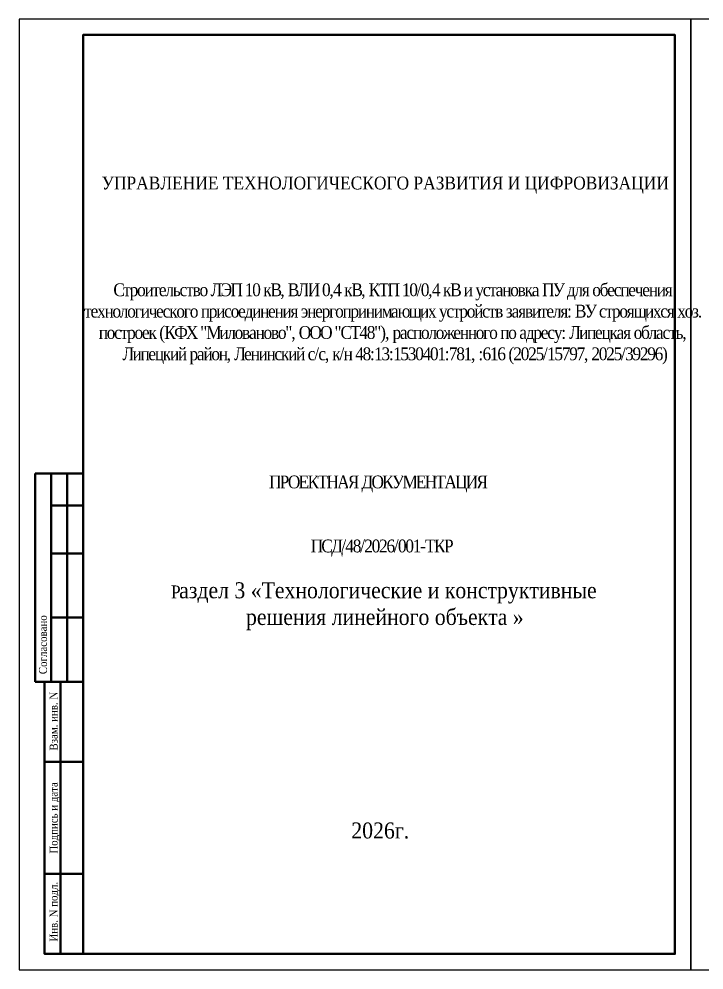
# Model space of a CAD drawing. Header units: millimetres. Extents: x 2157 to 10678, y 3616 to 3913.
# Drawn here: x 5847.9 to 6062, y 3616.3 to 3913.3 of the extents above; entities that cross this region are included whole.
import ezdxf

# ---------------------------------------------------------------- set-up
doc = ezdxf.new("R2010")
doc.units = ezdxf.units.MM
doc.layers.add('П', color=7, linetype='Continuous')
doc.layers.add('Чертеж', color=7, linetype='Continuous')
doc.styles.add('Simplex8', font='times.ttf', dxfattribs={"height": 3.5})
doc.styles.add('стиль1', font='times.ttf', dxfattribs={"width": 0.9})

# ---------------------------------------------------------------- blocks, each defined once
blk = doc.blocks.new('Штамп б')
at = {"lineweight": 70}
for points in [[(20, 0), (8, 0), (8, 85), (20, 85)], [(13, 0), (13, 85)], [(8, 60), (20, 60)], [(8, 25), (20, 25)]]:
    blk.add_lwpolyline(points, dxfattribs=at)
at = {"lineweight": 25, "style": 'Simplex8', "width": 0.9}
for s, p in [('Взам. инв. N', (12.06, 63.49)), ('Подпись и дата', (12.06, 31.28)), ('Инв. N подл.', (12.06, 3.82))]:
    blk.add_text(s, height=2.5, rotation=90, dxfattribs=at).set_placement(p)
blk = doc.blocks.new('A$C5B0935FB')
at = {"lineweight": 70}
for p, q in [((20, 65), (5, 65)), ((5, 0), (5, 65)), ((10, 55), (10, 65)), ((15, 0), (15, 65)), ((20, 0), (20, 65)), ((10, 40), (10, 55)), ((10, 55), (20, 55)), ((10, 20), (10, 40)), ((10, 40), (20, 40)), ((10, 0), (10, 20)), ((10, 20), (20, 20)), ((10, 0), (5, 0)), ((15, 0), (10, 0)), ((20, 0), (15, 0)), ((15, 0), (15, 0))]:
    blk.add_line(p, q, dxfattribs=at)
at = {"lineweight": 25, "style": 'стиль1', "width": 0.9}
blk.add_text('Согласовано', height=2.5, rotation=90, dxfattribs=at).set_placement((8.72, 2.35))

msp = doc.modelspace()

# ---------------------------------------------------------------- linework, layer by layer
at = {"layer": 'П', "linetype": 'Continuous', "lineweight": 0}
for points in [[(5847.884, 3913.313), (6057.884, 3913.313), (6057.884, 3616.313), (5847.884, 3616.313)], [(6057.884, 3913.313), (6267.884, 3913.313), (6267.884, 3616.313), (6057.884, 3616.313)]]:
    msp.add_lwpolyline(points, close=True, dxfattribs=at)
at = {"layer": 'П', "lineweight": 30}
for points in [[(5847.884, 3616.313), (6057.884, 3616.313), (6057.884, 3913.313), (5847.884, 3913.313)], [(6057.884, 3616.313), (6267.884, 3616.313), (6267.884, 3913.313), (6057.884, 3913.313)]]:
    msp.add_lwpolyline(points, close=True, dxfattribs=at)
at = {"layer": 'Чертеж', "lineweight": 70}
msp.add_lwpolyline([(5867.901, 3621.348), (6052.901, 3621.348), (6052.901, 3908.348), (5867.901, 3908.348)], close=True, dxfattribs=at)

# ---------------------------------------------------------------- block references
at = {"layer": 'Чертеж'}
msp.add_blockref('A$C5B0935FB', (5847.901, 3706.348), dxfattribs=at)
at = {"layer": 'Чертеж', "lineweight": 25}
msp.add_blockref('Штамп б', (5847.901, 3621.348), dxfattribs=at)

# ---------------------------------------------------------------- texts
at = {"layer": 'Чертеж', "color": 1, "lineweight": 20, "insert": (5867.775, 3906.937), "char_height": 5, "width": 185.01678, "attachment_point": 1, "style": 'стиль1'}
msp.add_mtext('\\pi92.508,t187.51;{\\C256;\\P\\P\\H0.36x;\\P\\P\\P\\P\\P\\H0.94444x;\\P\\H2.9412x;\\P\\pi5.9238,tz;\\fTimes New Roman|b0|i0|c204|p16;\\H0.8x;УПРАВЛЕНИЕ ТЕХНОЛОГИЧЕСКОГО РАЗВИТИЯ И ЦИФРОВИЗАЦИИ\\H0.75003x;\\P\\pi92.508;\\P\\P\\pt187.51;\\fTimes New Roman|b0|i0|c204|p18;\\H1.6667x;\\P\\P\\pi9.598,tz;\\H0.79995x;\\T0.8;Строительство ЛЭП 10 кВ, ВЛИ 0,4 кВ, КТП 10/0,4 кВ и установка ПУ для обеспечения \\P\\pi0.45396;технологического присоединения энергопринимающих устройств заявителя: ВУ строящихся хоз. \\P\\pi5.0364;построек (КФХ "Милованово", ООО "СТ48"), расположенного по адресу: Липецкая область, \\P\\pi12.438;Липецкий район, Ленинский с/с, к/н 48:13:1530401:781, :616 (2025/15797, 2025/39296)\\P\\pi92.508;\\P\\P\\pt187.51;\\P\\P\\P\\pi58.224,t153.22;ПРОЕКТНАЯ ДОКУМЕНТАЦИЯ\\P\\pi92.508,t187.51;\\P\\P\\pi71.254,t166.25;ПСД/48/2026/001-ТКР\\P\\pi92.508,t187.51;\\P\\pi27.599,t122.6;Р\\H1.25x;\\T1;аздел 3 «Технологические и конструктивные\\P\\pi49.363,t144.36; решения линейного объекта »\\P\\pi97.394,t93.539;\\P\\pi92.508,t187.51;\\P\\P\\P\\H1.0001x;\\P\\P\\P\\pi83.976,t178.98;2026г.}', dxfattribs=at)

doc.saveas('drawing.dxf')
